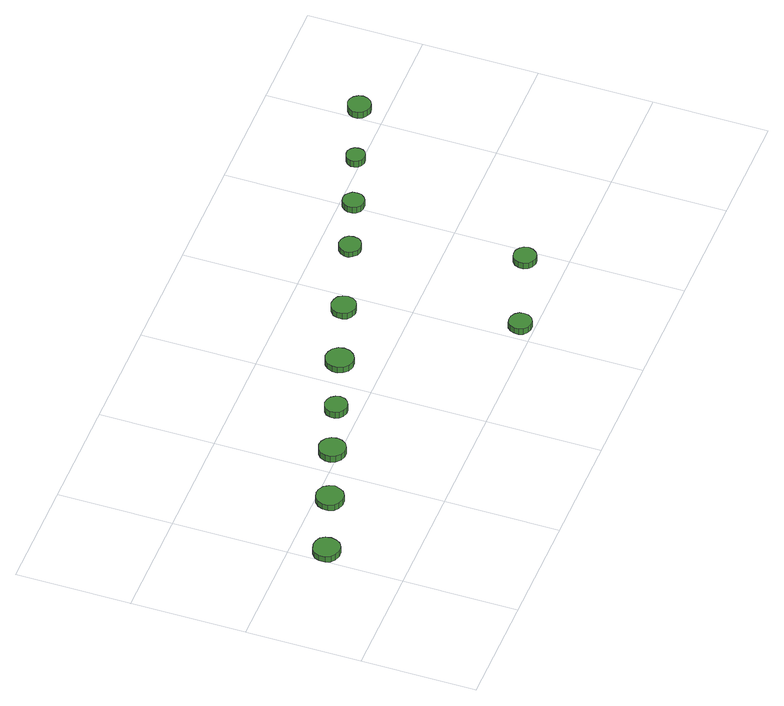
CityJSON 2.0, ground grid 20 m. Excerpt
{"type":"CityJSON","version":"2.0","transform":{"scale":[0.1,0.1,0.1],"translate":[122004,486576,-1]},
"CityObjects":{
"tree1":{"type":"SolitaryVegetationObject","attributes":{"function":"something"},"geometry":[{"type":"MultiSurface","lod":"1","boundaries":[[[0,1,2,3,4,5,6,7,8,9,10,11,12,13,14]],[[15,16,17,18,19,20,21,22,23,24,25,26,27,28,29]],[[0,29,28,1]],[[1,28,27,2]],[[2,27,26,3]],[[3,26,25,4]],[[4,25,24,5]],[[5,24,23,6]],[[6,23,22,7]],[[7,22,21,8]],[[8,21,20,9]],[[9,20,19,10]],[[10,19,18,11]],[[11,18,17,12]],[[12,17,16,13]],[[13,16,15,14]],[[14,15,29,0]]]}]},
"tree2":{"type":"SolitaryVegetationObject","attributes":{"function":"something"},"geometry":[{"type":"MultiSurface","lod":"1","boundaries":[[[30,31,32,33,34,35,36,37,38,39,40,41,42,43,44]],[[45,46,47,48,49,50,51,52,53,54,55,56,57,58,59]],[[30,59,58,31]],[[31,58,57,32]],[[32,57,56,33]],[[33,56,55,34]],[[34,55,54,35]],[[35,54,53,36]],[[36,53,52,37]],[[37,52,51,38]],[[38,51,50,39]],[[39,50,49,40]],[[40,49,48,41]],[[41,48,47,42]],[[42,47,46,43]],[[43,46,45,44]],[[44,45,59,30]]]}]},
"tree3":{"type":"SolitaryVegetationObject","attributes":{"function":"something"},"geometry":[{"type":"MultiSurface","lod":"1","boundaries":[[[60,61,62,63,64,65,66,67,68,69,70,71,72,73,74]],[[75,76,77,78,79,80,81,82,83,84,85,86,87,88,89]],[[60,89,88,61]],[[61,88,87,62]],[[62,87,86,63]],[[63,86,85,64]],[[64,85,84,65]],[[65,84,83,66]],[[66,83,82,67]],[[67,82,81,68]],[[68,81,80,69]],[[69,80,79,70]],[[70,79,78,71]],[[71,78,77,72]],[[72,77,76,73]],[[73,76,75,74]],[[74,75,89,60]]]}]},
"tree4":{"type":"SolitaryVegetationObject","attributes":{"function":"something"},"geometry":[{"type":"MultiSurface","lod":"1","boundaries":[[[90,91,92,93,94,95,96,97,98,99,100,101,102,103,104]],[[105,106,107,108,109,110,111,112,113,114,115,116,117,118,119]],[[90,119,118,91]],[[91,118,117,92]],[[92,117,116,93]],[[93,116,115,94]],[[94,115,114,95]],[[95,114,113,96]],[[96,113,112,97]],[[97,112,111,98]],[[98,111,110,99]],[[99,110,109,100]],[[100,109,108,101]],[[101,108,107,102]],[[102,107,106,103]],[[103,106,105,104]],[[104,105,119,90]]]}]},
"tree5":{"type":"SolitaryVegetationObject","attributes":{"function":"something"},"geometry":[{"type":"MultiSurface","lod":"1","boundaries":[[[120,121,122,123,124,125,126,127,128,129,130,131,132,133,134]],[[135,136,137,138,139,140,141,142,143,144,145,146,147,148,149]],[[120,149,148,121]],[[121,148,147,122]],[[122,147,146,123]],[[123,146,145,124]],[[124,145,144,125]],[[125,144,143,126]],[[126,143,142,127]],[[127,142,141,128]],[[128,141,140,129]],[[129,140,139,130]],[[130,139,138,131]],[[131,138,137,132]],[[132,137,136,133]],[[133,136,135,134]],[[134,135,149,120]]]}]},
"tree6":{"type":"SolitaryVegetationObject","attributes":{"function":"something"},"geometry":[{"type":"MultiSurface","lod":"1","boundaries":[[[150,151,152,153,154,155,156,157,158,159,160,161,162,163,164]],[[165,166,167,168,169,170,171,172,173,174,175,176,177,178,179]],[[150,179,178,151]],[[151,178,177,152]],[[152,177,176,153]],[[153,176,175,154]],[[154,175,174,155]],[[155,174,173,156]],[[156,173,172,157]],[[157,172,171,158]],[[158,171,170,159]],[[159,170,169,160]],[[160,169,168,161]],[[161,168,167,162]],[[162,167,166,163]],[[163,166,165,164]],[[164,165,179,150]]]}]},
"tree7":{"type":"SolitaryVegetationObject","attributes":{"function":"something"},"geometry":[{"type":"MultiSurface","lod":"1","boundaries":[[[180,181,182,183,184,185,186,187,188,189,190,191,192,193,194]],[[195,196,197,198,199,200,201,202,203,204,205,206,207,208,209]],[[180,209,208,181]],[[181,208,207,182]],[[182,207,206,183]],[[183,206,205,184]],[[184,205,204,185]],[[185,204,203,186]],[[186,203,202,187]],[[187,202,201,188]],[[188,201,200,189]],[[189,200,199,190]],[[190,199,198,191]],[[191,198,197,192]],[[192,197,196,193]],[[193,196,195,194]],[[194,195,209,180]]]}]},
"tree8":{"type":"SolitaryVegetationObject","attributes":{"function":"something"},"geometry":[{"type":"MultiSurface","lod":"1","boundaries":[[[210,211,212,213,214,215,216,217,218,219,220,221,222,223,224]],[[225,226,227,228,229,230,231,232,233,234,235,236,237,238,239]],[[210,239,238,211]],[[211,238,237,212]],[[212,237,236,213]],[[213,236,235,214]],[[214,235,234,215]],[[215,234,233,216]],[[216,233,232,217]],[[217,232,231,218]],[[218,231,230,219]],[[219,230,229,220]],[[220,229,228,221]],[[221,228,227,222]],[[222,227,226,223]],[[223,226,225,224]],[[224,225,239,210]]]}]},
"tree9":{"type":"SolitaryVegetationObject","attributes":{"function":"something"},"geometry":[{"type":"MultiSurface","lod":"1","boundaries":[[[240,241,242,243,244,245,246,247,248,249,250,251,252,253,254]],[[255,256,257,258,259,260,261,262,263,264,265,266,267,268,269]],[[240,269,268,241]],[[241,268,267,242]],[[242,267,266,243]],[[243,266,265,244]],[[244,265,264,245]],[[245,264,263,246]],[[246,263,262,247]],[[247,262,261,248]],[[248,261,260,249]],[[249,260,259,250]],[[250,259,258,251]],[[251,258,257,252]],[[252,257,256,253]],[[253,256,255,254]],[[254,255,269,240]]]}]},
"tree10":{"type":"SolitaryVegetationObject","attributes":{"function":"something"},"geometry":[{"type":"MultiSurface","lod":"1","boundaries":[[[270,271,272,273,274,275,276,277,278,279,280,281,282,283,284]],[[285,286,287,288,289,290,291,292,293,294,295,296,297,298,299]],[[270,299,298,271]],[[271,298,297,272]],[[272,297,296,273]],[[273,296,295,274]],[[274,295,294,275]],[[275,294,293,276]],[[276,293,292,277]],[[277,292,291,278]],[[278,291,290,279]],[[279,290,289,280]],[[280,289,288,281]],[[281,288,287,282]],[[282,287,286,283]],[[283,286,285,284]],[[284,285,299,270]]]}]},
"tree11":{"type":"SolitaryVegetationObject","attributes":{"function":"something"},"geometry":[{"type":"MultiSurface","lod":"1","boundaries":[[[300,301,302,303,304,305,306,307,308,309,310,311,312,313,314]],[[315,316,317,318,319,320,321,322,323,324,325,326,327,328,329]],[[300,329,328,301]],[[301,328,327,302]],[[302,327,326,303]],[[303,326,325,304]],[[304,325,324,305]],[[305,324,323,306]],[[306,323,322,307]],[[307,322,321,308]],[[308,321,320,309]],[[309,320,319,310]],[[310,319,318,311]],[[311,318,317,312]],[[312,317,316,313]],[[313,316,315,314]],[[314,315,329,300]]]}]},
"tree12":{"type":"SolitaryVegetationObject","attributes":{"function":"something"},"geometry":[{"type":"MultiSurface","lod":"1","boundaries":[[[330,331,332,333,334,335,336,337,338,339,340,341,342,343,344]],[[345,346,347,348,349,350,351,352,353,354,355,356,357,358,359]],[[330,359,358,331]],[[331,358,357,332]],[[332,357,356,333]],[[333,356,355,334]],[[334,355,354,335]],[[335,354,353,336]],[[336,353,352,337]],[[337,352,351,338]],[[338,351,350,339]],[[339,350,349,340]],[[340,349,348,341]],[[341,348,347,342]],[[342,347,346,343]],[[343,346,345,344]],[[344,345,359,330]]]}]}
},
"vertices":[
[46,141,17],[44,151,17],[39,159,17],[30,163,17],[21,164,17],[11,161,17],[4,155,17],[0,146,17],[0,136,17],[4,127,17],[11,121,17],[21,118,17],[30,119,17],[39,124,17],[44,132,17],[44,132,5],[39,124,5],[30,119,5],[21,118,5],[11,121,5],[4,127,5],[0,136,5],[0,146,5],[4,155,5],[11,161,5],[21,164,5],[30,163,5],[39,159,5],[44,151,5],[46,141,5],
[163,177,17],[160,187,17],[155,195,17],[146,200,17],[137,201,17],[127,198,17],[120,191,17],[116,182,17],[116,172,17],[120,163,17],[127,157,17],[137,154,17],[146,155,17],[155,160,17],[160,168,17],[160,168,5],[155,160,5],[146,155,5],[137,154,5],[127,157,5],[120,163,5],[116,172,5],[116,182,5],[120,191,5],[127,198,5],[137,201,5],[146,200,5],[155,195,5],[160,187,5],[163,177,5],
[269,212,18],[267,221,18],[262,229,18],[253,234,18],[244,235,18],[235,232,18],[228,226,18],[224,217,18],[224,207,18],[228,199,18],[235,192,18],[244,189,18],[253,190,18],[262,195,18],[267,203,18],[267,203,5],[262,195,5],[253,190,5],[244,189,5],[235,192,5],[228,199,5],[224,207,5],[224,217,5],[228,226,5],[235,232,5],[244,235,5],[253,234,5],[262,229,5],[267,221,5],[269,212,5],
[363,240,18],[361,248,18],[356,255,18],[349,259,18],[341,260,18],[333,257,18],[327,252,18],[324,244,18],[324,236,18],[327,229,18],[333,224,18],[341,221,18],[349,222,18],[356,226,18],[361,232,18],[361,232,5],[356,226,5],[349,222,5],[341,221,5],[333,224,5],[327,229,5],[324,236,5],[324,244,5],[327,252,5],[333,257,5],[341,260,5],[349,259,5],[356,255,5],[361,248,5],[363,240,5],
[473,273,17],[471,283,17],[465,291,17],[456,296,17],[446,297,17],[437,294,17],[430,287,17],[426,278,17],[426,268,17],[430,259,17],[437,252,17],[446,249,17],[456,250,17],[465,255,17],[471,263,17],[471,263,5],[465,255,5],[456,250,5],[446,249,5],[437,252,5],[430,259,5],[426,268,5],[426,278,5],[430,287,5],[437,294,5],[446,297,5],[456,296,5],[465,291,5],[471,283,5],[473,273,5],
[649,25,18],[648,33,18],[643,39,18],[636,43,18],[628,44,18],[620,42,18],[614,36,18],[611,29,18],[611,21,18],[614,13,18],[620,8,18],[628,5,18],[636,6,18],[643,10,18],[648,17,18],[648,17,6],[643,10,6],[636,6,6],[628,5,6],[620,8,6],[614,13,6],[611,21,6],[611,29,6],[614,36,6],[620,42,6],[628,44,6],[636,43,6],[643,39,6],[648,33,6],[649,25,6],
[590,309,17],[588,318,17],[583,325,17],[575,329,17],[566,330,17],[558,327,17],[551,321,17],[548,313,17],[548,305,17],[551,296,17],[558,291,17],[566,288,17],[575,289,17],[583,293,17],[588,300,17],[588,300,5],[583,293,5],[575,289,5],[566,288,5],[558,291,5],[551,296,5],[548,305,5],[548,313,5],[551,321,5],[558,327,5],[566,330,5],[575,329,5],[583,325,5],[588,318,5],[590,309,5],
[799,71,17],[797,79,17],[792,85,17],[785,89,17],[777,90,17],[769,88,17],[763,82,17],[760,75,17],[760,66,17],[763,59,17],[769,54,17],[777,51,17],[785,52,17],[792,56,17],[797,63,17],[797,63,5],[792,56,5],[785,52,5],[777,51,5],[769,54,5],[763,59,5],[760,66,5],[760,75,5],[763,82,5],[769,88,5],[777,90,5],[785,89,5],[792,85,5],[797,79,5],[799,71,5],
[725,348,17],[724,356,17],[719,362,17],[712,366,17],[704,367,17],[697,365,17],[691,359,17],[687,352,17],[687,344,17],[691,337,17],[697,331,17],[704,329,17],[712,330,17],[719,334,17],[724,340,17],[724,340,6],[719,334,6],[712,330,6],[704,329,6],[697,331,6],[691,337,6],[687,344,6],[687,352,6],[691,359,6],[697,365,6],[704,367,6],[712,366,6],[719,362,6],[724,356,6],[725,348,6],
[822,377,19],[821,385,19],[816,391,19],[810,395,19],[802,396,19],[795,394,19],[789,388,19],[786,381,19],[786,374,19],[789,367,19],[795,361,19],[802,359,19],[810,360,19],[816,364,19],[821,370,19],[821,370,7],[816,364,7],[810,360,7],[802,359,7],[795,361,7],[789,367,7],[786,374,7],[786,381,7],[789,388,7],[795,394,7],[802,396,7],[810,395,7],[816,391,7],[821,385,7],[822,377,7],
[918,409,23],[917,416,23],[913,421,23],[907,425,23],[900,425,23],[894,423,23],[889,419,23],[886,412,23],[886,406,23],[889,400,23],[894,395,23],[900,393,23],[907,394,23],[913,397,23],[917,402,23],[917,402,10],[913,397,10],[907,394,10],[900,393,10],[894,395,10],[889,400,10],[886,406,10],[886,412,10],[889,419,10],[894,423,10],[900,425,10],[907,425,10],[913,421,10],[917,416,10],[918,409,10],
[1032,443,27],[1030,451,27],[1025,458,27],[1018,462,27],[1010,463,27],[1002,460,27],[996,455,27],[992,447,27],[992,439,27],[996,431,27],[1002,426,27],[1010,423,27],[1018,424,27],[1025,428,27],[1030,435,27],[1030,435,14],[1025,428,14],[1018,424,14],[1010,423,14],[1002,426,14],[996,431,14],[992,439,14],[992,447,14],[996,455,14],[1002,460,14],[1010,463,14],[1018,462,14],[1025,458,14],[1030,451,14],[1032,443,14]
]}
